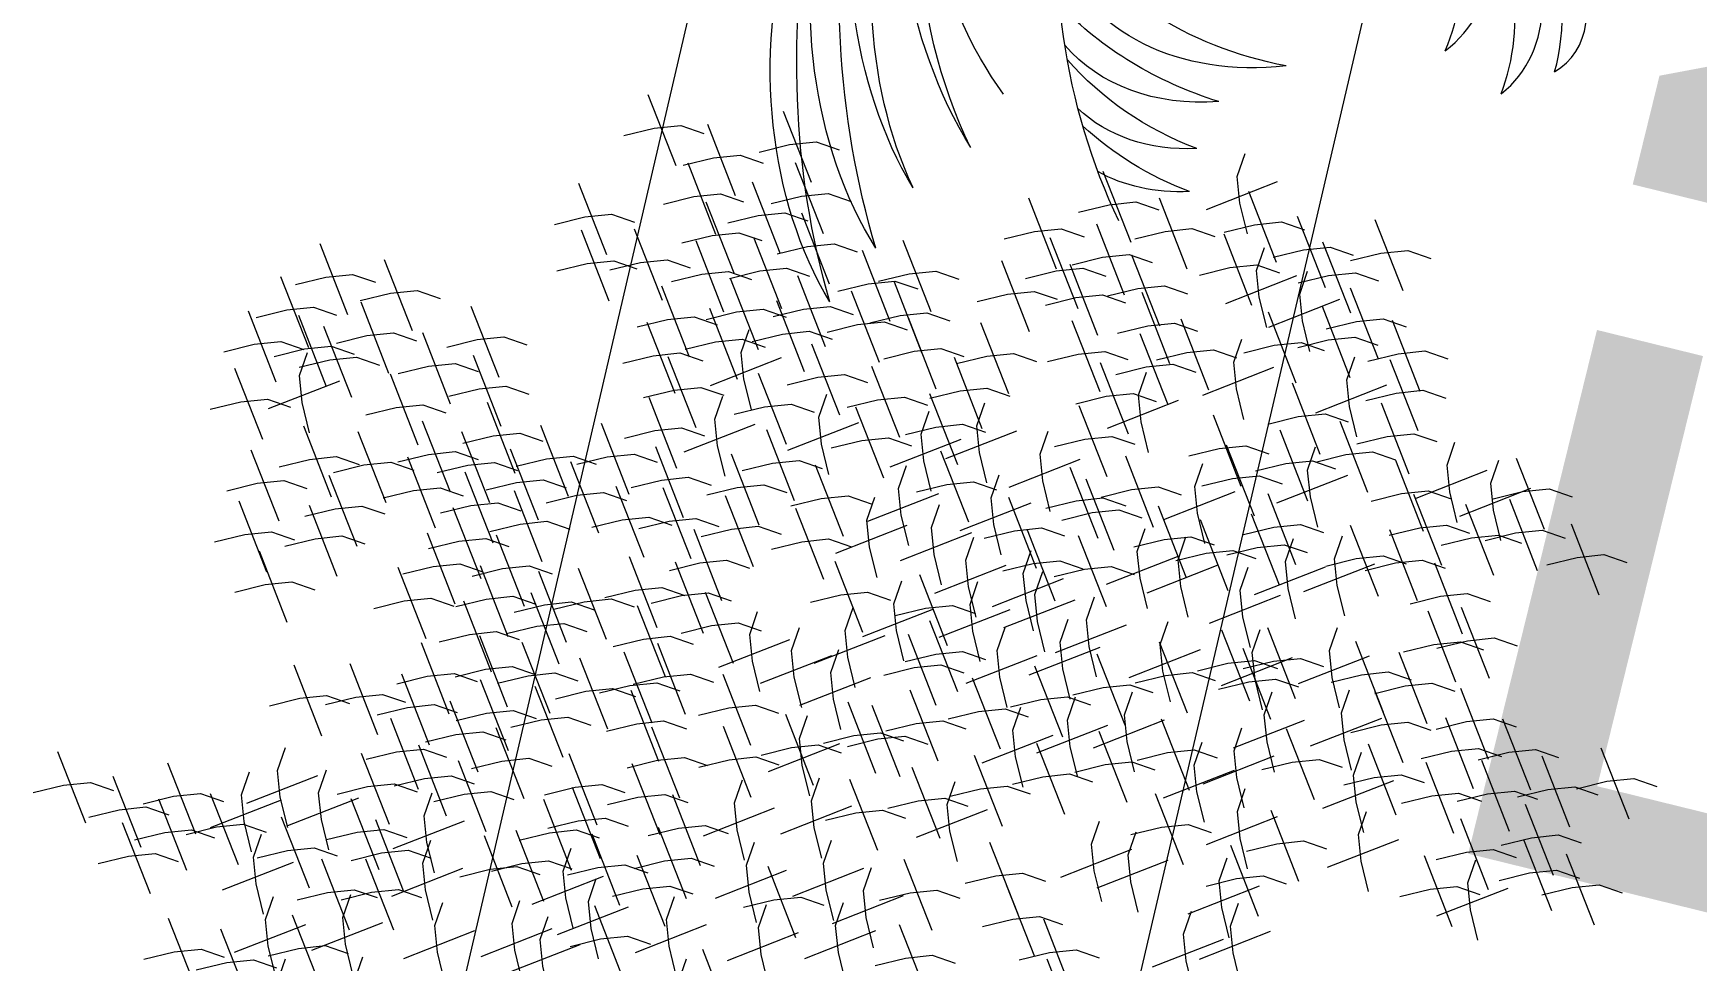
# Model space of a CAD drawing. Header units: millimetres. Extents: x 474016 to 477875, y 2288607 to 2292200.
# Drawn here: x 474322.17 to 474332.29, y 2289540.98 to 2289546.63 of the extents above; entities that cross this region are included whole.
import ezdxf
from ezdxf.enums import TextEntityAlignment as Align

# ---------------------------------------------------------------- set-up
doc = ezdxf.new("R2010")
doc.units = ezdxf.units.MM
doc.header["$LTSCALE"] = 50
for name, color, linetype, lineweight in [('EXT', 3, 'Continuous', 5), ('JARDIN-HP', 64, 'Continuous', 5), ('JARDINES', 98, 'Continuous', 13), ('vialidad', 5, 'Continuous', 13)]:
    doc.layers.add(name, color=color, linetype=linetype, lineweight=lineweight)
doc.styles.get("Standard").update_dxf_attribs({"font": 'arial.ttf'})

# ---------------------------------------------------------------- blocks, each defined once
blk = doc.blocks.new('A$C41BB26E9')
at = {"color": 56, "true_color": 0x7a7a00}
for centre, major_axis, ratio, start_param, end_param in [((4.122, -1.2835), (-1.5343, 0.3722), 0.714286, 3.888492, 4.926001), ((3.7802, -1.3807), (-1.5988, 0.3879), 0.714286, 3.86745, 4.883323), ((3.7035, -2.1029), (-2.624, 0.6366), 0.714286, 4.179349, 4.820469), ((3.47, -1.48), (-1.6557, 0.4017), 0.714286, 3.88992, 4.86288), ((3.2901, -2.2819), (-2.8137, 0.6826), 0.714286, 4.170125, 4.780311), ((2.7155, -1.6527), (-1.879, 0.4558), 0.714286, 3.806569, 4.639337), ((3.6576, -1.5691), (-1.5601, 0.3785), 0.714286, 4.003422, 4.972752), ((3.1614, -1.8237), (-1.8636, 0.4521), 0.714286, 3.982805, 4.982914), ((1.6519, -2.4921), (2.089, 1.2033), 0.72, -0.53304, 0.10808), ((2.6898, -2.0527), (1.2215, 0.7036), 0.72, -0.823897, 0.213612), ((1.5886, -2.5325), (2.3417, 1.3489), 0.72, -0.431948, -0.051792), ((3.1233, -1.9167), (0.996, 0.5738), 0.72, -0.780102, -0.006837), ((2.0885, -2.5463), (2.0718, 1.1934), 0.72, -0.382187, -0.016555), ((3.4563, -1.9337), (0.8633, 0.4973), 0.72, -0.75224, -0.078285), ((2.2624, -2.5783), (2.0718, 1.1934), 0.72, -0.382187, -0.093724), ((3.6302, -1.9657), (0.8633, 0.4973), 0.72, -0.75224, -0.267806)]:
    blk.add_ellipse(centre, major_axis=major_axis, ratio=ratio, start_param=start_param, end_param=end_param, dxfattribs=at)
at = {"color": 56}
blk.add_ellipse((3.011, -1.7099), major_axis=(-1.9092, 0.4632), ratio=0.714286, start_param=3.88127, end_param=4.762007, dxfattribs=at)
at = {"color": 0}
blk.add_ellipse((1.2418, -4.4579), major_axis=(3.8202, 2.2006), ratio=0.72, start_param=0.180287, end_param=1.122445, dxfattribs=at)
at = {"color": 56, "true_color": 0x7a7a00, "extrusion": (0, 0, -1)}
for centre, major_axis, start_param, end_param in [((3.3019, -1.4504), (-0.5912, 1.2853), 3.423371, 4.25731), ((3.2064, -2.0824), (-0.3467, 0.7538), 3.030837, 4.385053), ((3.4318, -1.7866), (-0.5634, 1.2248), 3.45362, 4.308195), ((3.3238, -2.3917), (-0.3267, 0.7103), 3.050367, 4.447179), ((3.3716, -2.1847), (-0.4655, 1.0119), 3.515228, 4.136297), ((3.2853, -2.8582), (-0.1964, 0.427), 2.946776, 4.33243)]:
    blk.add_ellipse(centre, major_axis=major_axis, ratio=0.723404, start_param=start_param, end_param=end_param, dxfattribs=at)
blk = doc.blocks.new('Plarbol-031')
for points in [[(0.1874, 2.608325), (0.40975, 2.455225)], [(0.197575, 2.439975), (0.2719, 2.521925), (0.34495, 2.5829), (0.428175, 2.60515)], [(-0.158175, 2.3142), (-0.240125, 2.388525), (-0.301075, 2.461575), (-0.3233, 2.5448)], [(-0.326475, 2.304025), (-0.173425, 2.526375)], [(-0.239475, 2.44125), (-0.01715, 2.28815)], [(-0.229325, 2.2729), (-0.155, 2.35485), (-0.08195, 2.415825), (0.001275, 2.438075)], [(-0.046375, 2.464125), (0.175975, 2.311025)], [(-0.0362, 2.295775), (0.038125, 2.377725), (0.111175, 2.4387), (0.1944, 2.46095)], [(0.07815, 2.43935), (0.300475, 2.28625)], [(0.0883, 2.271), (0.162625, 2.35295), (0.235675, 2.413925), (0.3189, 2.436175)], [(0.250925, 2.3593), (0.473275, 2.2062)], [(0.2611, 2.19095), (0.335425, 2.2729), (0.408475, 2.3339), (0.4917, 2.356125)], [(0.0845, 2.07725), (0.00255, 2.151575), (-0.058425, 2.224625), (-0.080675, 2.30785)], [(0.089575, 2.082975), (0.242675, 2.3053)], [(0.257925, 2.093125), (0.175975, 2.16745), (0.115, 2.2405), (0.09275, 2.323725)], [(0.43705, 2.347875), (0.6594, 2.194775)], [(0.447225, 2.179525), (0.52155, 2.261475), (0.5946, 2.32245), (0.677825, 2.3447)], [(-0.488475, 2.244325), (-0.266125, 2.091225)], [(-0.4783, 2.075975), (-0.403975, 2.157925), (-0.330925, 2.2189), (-0.247725, 2.24115)], [(-0.226775, 2.26655), (-0.00445, 2.11345)], [(-0.2166, 2.0982), (-0.142275, 2.18015), (-0.069225, 2.24115), (0.013975, 2.263375)], [(-0.08385, 2.067075), (0.06925, 2.289425)], [(0.20455, 2.2494), (0.4269, 2.0963)], [(0.214725, 2.08105), (0.28905, 2.163), (0.3621, 2.224), (0.445325, 2.246225)], [(-0.705725, 2.211275), (-0.4834, 2.0582)], [(-0.695575, 2.04295), (-0.62125, 2.1249), (-0.548175, 2.185875), (-0.464975, 2.2081)], [(0.50885, 2.228425), (0.731175, 2.07535)], [(0.519, 2.0601), (0.593325, 2.14205), (0.666375, 2.203025), (0.7496, 2.22525)], [(1.074225, 2.189675), (1.29655, 2.0366)], [(1.084375, 2.02135), (1.1587, 2.1033), (1.23175, 2.164275), (1.314975, 2.1865)], [(0.057175, 2.1268), (0.279525, 1.9737)], [(0.06735, 1.95845), (0.141675, 2.0404), (0.214725, 2.101375), (0.29795, 2.123625)], [(0.39705, 1.925425), (0.550125, 2.14775)], [(0.565375, 1.935575), (0.483425, 2.0099), (0.42245, 2.082975), (0.400225, 2.166175)], [(1.024025, 1.907625), (1.177125, 2.129975)], [(1.192375, 1.9178), (1.110425, 1.992125), (1.04945, 2.065175), (1.0272, 2.1484)], [(0.56855, 2.0836), (0.7909, 1.9305)], [(0.578725, 1.91525), (0.65305, 1.9972), (0.7261, 2.0582), (0.809325, 2.080425)], [(0.860125, 1.873975), (1.013225, 2.0963)], [(1.028475, 1.884125), (0.946525, 1.95845), (0.88555, 2.0315), (0.863325, 2.114725)], [(1.36515, 2.105825), (1.5875, 1.95275)], [(1.375325, 1.9375), (1.44965, 2.01945), (1.5227, 2.080425), (1.605925, 2.10265)], [(-0.6206, 2.044225), (-0.398275, 1.891125)], [(-0.61045, 1.875875), (-0.536125, 1.957825), (-0.463075, 2.0188), (-0.37985, 2.04105)], [(-0.45545, 2.022625), (-0.233125, 1.869525)], [(-0.445275, 1.854275), (-0.37095, 1.936225), (-0.2979, 1.9972), (-0.2147, 2.01945)], [(1.135825, 2.055025), (1.358175, 1.901925)], [(1.146, 1.886675), (1.220325, 1.968625), (1.293375, 2.0296), (1.3766, 2.051825)], [(-0.8709, 1.985125), (-0.64855, 1.83205)], [(-0.860725, 1.8168), (-0.7864, 1.89875), (-0.71335, 1.959725), (-0.630125, 1.98195)], [(0.031125, 1.753275), (0.184225, 1.9756)], [(0.199475, 1.763425), (0.117525, 1.83775), (0.05655, 1.9108), (0.0343, 1.994025)], [(0.268725, 1.96545), (0.49105, 1.81235)], [(0.278875, 1.7971), (0.3532, 1.87905), (0.42625, 1.940025), (0.509475, 1.962275)], [(0.483425, 1.9483), (0.705775, 1.7952)], [(0.4936, 1.77995), (0.567925, 1.8619), (0.640975, 1.922875), (0.7242, 1.945125)], [(0.7242, 1.944475), (0.946525, 1.791375)], [(1.01705, 1.954), (1.239375, 1.800925)], [(1.0272, 1.785675), (1.101525, 1.867625), (1.174575, 1.9286), (1.2578, 1.950825)], [(-0.729875, 1.912075), (-0.507525, 1.758975)], [(-0.7197, 1.74375), (-0.645375, 1.8257), (-0.572325, 1.886675), (-0.4891, 1.9089)], [(-0.3519, 1.93305), (-0.129575, 1.77995)], [(-0.341725, 1.7647), (-0.2674, 1.84665), (-0.194375, 1.907625), (-0.11115, 1.929875)], [(-0.18485, 1.9324), (0.0375, 1.779325)], [(-0.174675, 1.764075), (-0.10035, 1.846025), (-0.0273, 1.907), (0.0559, 1.929225)], [(0.73435, 1.77615), (0.808675, 1.858075), (0.881725, 1.919075), (0.96495, 1.9413)], [(-0.6187, 1.873325), (-0.39635, 1.720225)], [(-0.608525, 1.705), (-0.5342, 1.78695), (-0.46115, 1.847925), (-0.37795, 1.87015)], [(0.8449, 1.880325), (1.067225, 1.727225)], [(0.85505, 1.711975), (0.929375, 1.793925), (1.002425, 1.8549), (1.08565, 1.87715)], [(-0.275675, 1.809175), (-0.05335, 1.656075)], [(-0.2655, 1.640825), (-0.1912, 1.722775), (-0.11815, 1.78375), (-0.034925, 1.806)], [(0.32525, 1.80345), (0.5476, 1.65035)], [(0.335425, 1.635125), (0.40975, 1.71705), (0.4828, 1.77805), (0.566025, 1.800275)], [(0.4612, 1.58365), (0.6143, 1.806)], [(0.62955, 1.593825), (0.5476, 1.66815), (0.4866, 1.7412), (0.464375, 1.824425)], [(-1.761525, 1.7539), (-1.539175, 1.6008)], [(-1.75135, 1.585575), (-1.677025, 1.6675), (-1.603975, 1.7285), (-1.52075, 1.750725)], [(-0.826425, 1.7482), (-0.6041, 1.5951)], [(-0.81625, 1.57985), (-0.74195, 1.6618), (-0.668875, 1.722775), (-0.585675, 1.745)], [(-0.50055, 1.711975), (-0.2782, 1.558875)], [(-0.490375, 1.543625), (-0.41605, 1.625575), (-0.343, 1.686575), (-0.259775, 1.7088)], [(-0.0146, 1.477575), (-0.09655, 1.5519), (-0.157525, 1.62495), (-0.179775, 1.708175)], [(0.100375, 1.71515), (0.322725, 1.56205)], [(0.11055, 1.546825), (0.184875, 1.62875), (0.257925, 1.68975), (0.34115, 1.711975)], [(0.843625, 1.729125), (1.06595, 1.576025)], [(0.853775, 1.5608), (0.9281, 1.642725), (1.001175, 1.703725), (1.084375, 1.72595)], [(1.041825, 1.720875), (1.26415, 1.567775)], [(1.051975, 1.552525), (1.1263, 1.634475), (1.19935, 1.69545), (1.282575, 1.7177)], [(-0.18295, 1.4674), (-0.02985, 1.68975)], [(0.1982, 1.653525), (0.42055, 1.50045)], [(0.208375, 1.4852), (0.2827, 1.56715), (0.35575, 1.628125), (0.438975, 1.65035)], [(0.720375, 1.664325), (0.942725, 1.51125)], [(0.73055, 1.496), (0.804875, 1.57795), (0.877925, 1.638925), (0.96115, 1.66115)], [(-1.6243, 1.62685), (-1.401975, 1.47375)], [(-1.614125, 1.458525), (-1.5398, 1.54045), (-1.46675, 1.60145), (-1.38355, 1.623675)], [(-1.15485, 1.61225), (-0.932525, 1.45915)], [(-1.144675, 1.4439), (-1.07035, 1.52585), (-0.9973, 1.586825), (-0.9141, 1.609075)], [(-0.3341, 1.64465), (-0.1118, 1.49155)], [(-0.32395, 1.4763), (-0.249625, 1.55825), (-0.1766, 1.619225), (-0.093375, 1.641475)], [(0.4161, 1.593175), (0.638425, 1.4401)], [(0.42625, 1.42485), (0.500575, 1.5068), (0.57365, 1.567775), (0.65685, 1.59)], [(0.715925, 1.3772), (0.869025, 1.59955)], [(0.884275, 1.387375), (0.802325, 1.4617), (0.74135, 1.53475), (0.7191, 1.61795)], [(1.20825, 1.644), (1.4306, 1.4909)], [(1.218425, 1.475675), (1.29275, 1.557625), (1.3658, 1.6186), (1.449025, 1.640825)], [(-2.19095, 1.5341), (-1.9686, 1.381025)], [(-2.180775, 1.365775), (-2.10645, 1.447725), (-2.0334, 1.5087), (-1.950175, 1.530925)], [(-1.9578, 1.5646), (-1.735475, 1.4115)], [(-1.94765, 1.39625), (-1.873325, 1.4782), (-1.800275, 1.5392), (-1.71705, 1.561425)], [(0.163275, 1.311775), (0.316375, 1.5341)], [(0.3316, 1.321925), (0.24965, 1.39625), (0.188675, 1.469325), (0.16645, 1.552525)], [(1.117425, 1.5665), (1.33975, 1.4134)], [(1.127575, 1.398175), (1.2019, 1.4801), (1.27495, 1.5411), (1.358175, 1.563325)], [(-1.7126, 1.48455), (-1.490275, 1.331475)], [(-1.702425, 1.316225), (-1.6281, 1.398175), (-1.55505, 1.45915), (-1.47185, 1.481375)], [(-1.506775, 1.49155), (-1.28445, 1.33845)], [(-1.496625, 1.3232), (-1.4223, 1.40515), (-1.349225, 1.466125), (-1.266025, 1.488375)], [(-1.255225, 1.50235), (-1.032875, 1.34925)], [(-1.24505, 1.334), (-1.170725, 1.41595), (-1.097675, 1.476925), (-1.01445, 1.499175)], [(-1.098325, 1.4725), (-0.875975, 1.3194)], [(-0.764175, 1.525225), (-0.541825, 1.372125)], [(-0.754, 1.356875), (-0.679675, 1.438825), (-0.606625, 1.4998), (-0.5234, 1.52205)], [(-0.311875, 1.476925), (-0.08955, 1.32385)], [(-0.3017, 1.3086), (-0.2274, 1.39055), (-0.15435, 1.451525), (-0.07115, 1.47375)], [(0.40785, 1.501075), (0.630175, 1.347975)], [(0.418, 1.332725), (0.492325, 1.414675), (0.565375, 1.475675), (0.6486, 1.4979)], [(0.57745, 1.271125), (0.73055, 1.49345)], [(0.7458, 1.281275), (0.66385, 1.3556), (0.60285, 1.42865), (0.580625, 1.511875)], [(1.896225, 1.5087), (2.118575, 1.3556)], [(1.9064, 1.34035), (1.980725, 1.4223), (2.053775, 1.4833), (2.137, 1.505525)], [(-1.08815, 1.30415), (-1.013825, 1.3861), (-0.940775, 1.447075), (-0.85755, 1.469325)], [(-0.075575, 1.421025), (0.14675, 1.26795)], [(-0.065425, 1.2527), (0.0089, 1.33465), (0.08195, 1.395625), (0.165175, 1.41785)], [(-1.93875, 1.41215), (-1.7164, 1.25905)], [(-1.928575, 1.2438), (-1.85425, 1.32575), (-1.7812, 1.386725), (-1.698, 1.408975)], [(-1.205675, 1.361325), (-0.983325, 1.208225)], [(-1.1955, 1.192975), (-1.121175, 1.274925), (-1.048125, 1.3359), (-0.9649, 1.35815)], [(-0.9865, 1.395625), (-0.764175, 1.242525)], [(-0.97635, 1.227275), (-0.902025, 1.309225), (-0.828975, 1.370225), (-0.74575, 1.39245)], [(-0.773075, 1.37085), (-0.550725, 1.21775)], [(-0.7629, 1.2025), (-0.688575, 1.28445), (-0.615525, 1.34545), (-0.5323, 1.367675)], [(0.26935, 1.382925), (0.4917, 1.229825)], [(0.279525, 1.214575), (0.35385, 1.296525), (0.4269, 1.3575), (0.510125, 1.37975)], [(1.1155, 1.388), (1.33785, 1.2349)], [(1.125675, 1.21965), (1.2, 1.3016), (1.27305, 1.3626), (1.356275, 1.384825)], [(1.366425, 1.40515), (1.588775, 1.25205)], [(1.3766, 1.2368), (1.450925, 1.31875), (1.523975, 1.37975), (1.6072, 1.401975)], [(1.55065, 1.3988), (1.773, 1.2457)], [(1.560825, 1.23045), (1.63515, 1.3124), (1.7082, 1.3734), (1.791425, 1.395625)], [(1.739325, 1.367675), (1.96165, 1.214575)], [(1.749475, 1.199325), (1.8238, 1.281275), (1.896875, 1.342275), (1.980075, 1.3645)], [(-1.808525, 1.33465), (-1.586175, 1.18155)], [(-1.79835, 1.1663), (-1.724025, 1.24825), (-1.650975, 1.309225), (-1.567775, 1.331475)], [(-1.59825, 1.3251), (-1.375925, 1.172025)], [(-1.5881, 1.156775), (-1.513775, 1.238725), (-1.440725, 1.2997), (-1.3575, 1.321925)], [(-1.39435, 1.2997), (-1.172, 1.1466)], [(-1.384175, 1.13135), (-1.30985, 1.2133), (-1.2368, 1.2743), (-1.153575, 1.296525)], [(-0.428125, 1.067825), (-0.510075, 1.14215), (-0.57105, 1.215225), (-0.5933, 1.298425)], [(-0.354425, 1.0996), (-0.201375, 1.321925)], [(-0.186125, 1.10975), (-0.26805, 1.184075), (-0.329025, 1.25715), (-0.35125, 1.34035)], [(0.119425, 1.339725), (0.341775, 1.186625)], [(0.1296, 1.171375), (0.203925, 1.253325), (0.276975, 1.3143), (0.3602, 1.33655)], [(0.427525, 1.07355), (0.345575, 1.147875), (0.2846, 1.220925), (0.262375, 1.30415)], [(0.50185, 1.0977), (0.65495, 1.320025)], [(0.6702, 1.10785), (0.58825, 1.182175), (0.527275, 1.255225), (0.505025, 1.33845)], [(0.883, 1.0977), (1.0361, 1.320025)], [(1.05135, 1.10785), (0.9694, 1.182175), (0.908425, 1.255225), (0.886175, 1.33845)], [(0.9656, 1.33465), (1.187925, 1.18155)], [(0.97575, 1.1663), (1.050075, 1.24825), (1.123125, 1.309225), (1.20635, 1.331475)], [(-0.596475, 1.057675), (-0.443375, 1.28)], [(-0.215975, 1.27875), (0.00635, 1.12565)], [(-0.2058, 1.1104), (-0.1315, 1.19235), (-0.058425, 1.253325), (0.024775, 1.27555)], [(-0.145475, 1.27555), (0.076875, 1.122475)], [(-0.1353, 1.107225), (-0.060975, 1.189175), (0.012075, 1.25015), (0.0953, 1.272375)], [(0.2916, 1.01765), (0.20965, 1.091975), (0.14865, 1.165025), (0.126425, 1.24825)], [(0.2592, 1.0634), (0.412275, 1.285725)], [(1.38105, 1.2889), (1.603375, 1.1358)], [(1.3912, 1.12055), (1.465525, 1.2025), (1.538575, 1.2635), (1.6218, 1.285725)], [(-1.761525, 1.2006), (-1.539175, 1.0475)], [(-1.75135, 1.03225), (-1.677025, 1.1142), (-1.603975, 1.1752), (-1.52075, 1.197425)], [(-1.4064, 1.18535), (-1.184075, 1.03225)], [(-1.39625, 1.017025), (-1.321925, 1.09895), (-1.248875, 1.15995), (-1.16565, 1.182175)], [(-0.9973, 1.1809), (-0.774975, 1.027825)], [(-0.98715, 1.012575), (-0.912825, 1.094525), (-0.839775, 1.1555), (-0.75655, 1.177725)], [(-0.773075, 1.216475), (-0.550725, 1.0634)], [(-0.7629, 1.04815), (-0.688575, 1.1301), (-0.615525, 1.191075), (-0.5323, 1.2133)], [(0.12325, 1.007475), (0.27635, 1.229825)], [(0.829, 0.94905), (0.747075, 1.023375), (0.686075, 1.096425), (0.66385, 1.17965)], [(0.681, 1.199975), (0.903325, 1.046875)], [(0.69115, 1.031625), (0.765475, 1.113575), (0.83855, 1.17455), (0.92175, 1.1968)], [(1.21015, 0.94905), (1.128225, 1.023375), (1.067225, 1.096425), (1.045, 1.17965)], [(1.1225, 1.226), (1.344825, 1.072925)], [(1.13265, 1.057675), (1.206975, 1.139625), (1.28005, 1.2006), (1.36325, 1.222825)], [(1.570975, 1.23555), (1.793325, 1.08245)], [(1.58115, 1.0672), (1.655475, 1.14915), (1.728525, 1.210125), (1.81175, 1.232375)], [(1.786325, 1.193625), (2.008675, 1.040525)], [(1.7965, 1.025275), (1.870825, 1.107225), (1.943875, 1.1682), (2.0271, 1.19045)], [(-2.21825, 1.13645), (-1.995925, 0.98335)], [(-2.2081, 0.9681), (-2.133775, 1.05005), (-2.060725, 1.111025), (-1.9775, 1.133275)], [(-1.58555, 1.158675), (-1.363225, 1.005575)], [(-1.575375, 0.990325), (-1.50105, 1.072275), (-1.428, 1.133275), (-1.3448, 1.1555)], [(-1.21775, 1.128175), (-0.9954, 0.9751)], [(-1.207575, 0.95985), (-1.13325, 1.0418), (-1.0602, 1.102775), (-0.976975, 1.125)], [(-0.7432, 0.923), (-0.590125, 1.145325)], [(-0.574875, 0.93315), (-0.656825, 1.007475), (-0.7178, 1.08055), (-0.740025, 1.16375)], [(0.660675, 0.938875), (0.813775, 1.161225)], [(1.041825, 0.938875), (1.194925, 1.161225)], [(1.411525, 1.1193), (1.633875, 0.9662)], [(2.00485, 1.128825), (2.2272, 0.975725)], [(2.015025, 0.960475), (2.08935, 1.042425), (2.1624, 1.1034), (2.245625, 1.12565)], [(-1.9648, 1.11295), (-1.74245, 0.95985)], [(-1.954625, 0.9446), (-1.8803, 1.02655), (-1.80725, 1.087525), (-1.724025, 1.10975)], [(-0.62695, 1.06975), (-0.404625, 0.91665)], [(-0.6168, 0.9014), (-0.542475, 0.98335), (-0.469425, 1.044325), (-0.3862, 1.066575)], [(-0.4116, 0.87535), (-0.258525, 1.0977)], [(-0.2433, 0.885525), (-0.325225, 0.95985), (-0.3862, 1.0329), (-0.408425, 1.116125)], [(-0.33665, 1.0691), (-0.114325, 0.916)], [(-0.326475, 0.900775), (-0.25215, 0.9827), (-0.179125, 1.0437), (-0.095925, 1.065925)], [(-0.0559, 1.094525), (0.16645, 0.941425)], [(-0.045725, 0.926175), (0.0286, 1.008125), (0.10165, 1.0691), (0.184875, 1.09135)], [(0.550775, 1.102775), (0.7731, 0.949675)], [(0.560925, 0.934425), (0.63525, 1.016375), (0.708325, 1.077375), (0.791525, 1.0996)], [(0.649225, 1.0907), (0.871575, 0.9376)], [(0.6594, 0.922375), (0.733725, 1.0043), (0.806775, 1.0653), (0.89, 1.087525)], [(1.4217, 0.95095), (1.496025, 1.0329), (1.569075, 1.093875), (1.6523, 1.116125)], [(1.851125, 1.0869), (2.073475, 0.9338)], [(1.8613, 0.91855), (1.935625, 1.0005), (2.008675, 1.061475), (2.091875, 1.083725)], [(-2.11915, 1.00495), (-1.896825, 0.85185)], [(-2.109, 0.8366), (-2.034675, 0.91855), (-1.961625, 0.979525), (-1.8784, 1.001775)], [(-1.58745, 1.029725), (-1.365125, 0.876625)], [(-1.5773, 0.861375), (-1.502975, 0.943325), (-1.429925, 1.0043), (-1.3467, 1.02655)], [(-1.431825, 0.805475), (-1.278725, 1.027825)], [(-1.263475, 0.81565), (-1.345425, 0.889975), (-1.4064, 0.963025), (-1.42865, 1.046225)], [(-0.90775, 0.779425), (-0.989675, 0.85375), (-1.050675, 0.9268), (-1.0729, 1.010025)], [(-0.96365, 1.03035), (-0.7413, 0.87725)], [(-0.953475, 0.862025), (-0.87915, 0.94395), (-0.8061, 1.00495), (-0.722875, 1.027175)], [(-0.21725, 1.010025), (0.0051, 0.856925)], [(-0.207075, 0.841675), (-0.13275, 0.923625), (-0.0597, 0.984625), (0.023525, 1.00685)], [(0.3748, 0.780075), (0.5279, 1.0024)], [(0.54315, 0.790225), (0.4612, 0.86455), (0.400225, 0.9376), (0.377975, 1.020825)], [(0.819475, 0.780075), (0.972575, 1.0024)], [(0.987825, 0.790225), (0.905875, 0.86455), (0.8449, 0.9376), (0.82265, 1.020825)], [(1.200625, 0.780075), (1.353725, 1.0024)], [(1.368975, 0.790225), (1.287025, 0.86455), (1.22605, 0.9376), (1.2038, 1.020825)], [(1.20635, 1.05895), (1.428675, 0.90585)], [(1.216525, 0.8906), (1.290825, 0.97255), (1.3639, 1.033525), (1.4471, 1.055775)], [(1.624975, 1.022725), (1.847325, 0.869625)], [(1.63515, 0.8544), (1.709475, 0.93635), (1.782525, 0.997325), (1.86575, 1.01955)], [(-1.772325, 0.999875), (-1.549975, 0.846775)], [(-1.76215, 0.831525), (-1.687825, 0.913475), (-1.614775, 0.97445), (-1.53155, 0.996675)], [(-1.076075, 0.769275), (-0.922975, 0.9916)], [(-0.53295, 0.72925), (-0.6149, 0.803575), (-0.675875, 0.876625), (-0.6981, 0.95985)], [(0.001275, 0.7267), (-0.080675, 0.801025), (-0.14165, 0.874075), (-0.163875, 0.9573)], [(0.277625, 0.71655), (0.195675, 0.790875), (0.134675, 0.863925), (0.11245, 0.94715)], [(0.39195, 0.94395), (0.6143, 0.790875)], [(-1.315575, 0.93635), (-1.093225, 0.78325)], [(-1.3054, 0.768), (-1.231075, 0.84995), (-1.158025, 0.910925), (-1.0748, 0.93315)], [(-0.701275, 0.719075), (-0.548175, 0.941425)], [(-0.527225, 0.669525), (-0.374125, 0.891875)], [(-0.358875, 0.6797), (-0.440825, 0.754025), (-0.501825, 0.827075), (-0.52405, 0.9103)], [(-0.19375, 0.652375), (-0.275675, 0.7267), (-0.33665, 0.79975), (-0.358875, 0.882975)], [(-0.16705, 0.71655), (-0.013975, 0.938875)], [(-0.091475, 0.6778), (0.061625, 0.900125)], [(0.076875, 0.68795), (-0.005075, 0.762275), (-0.06605, 0.835325), (-0.0883, 0.91855)], [(0.109275, 0.706375), (0.262375, 0.928725)], [(0.402125, 0.775625), (0.47645, 0.857575), (0.5495, 0.91855), (0.632725, 0.940775)], [(0.935725, 0.941425), (1.158075, 0.788325)], [(0.9459, 0.773075), (1.020225, 0.855025), (1.093275, 0.916), (1.1765, 0.93825)], [(1.74885, 0.691125), (1.90195, 0.913475)], [(1.9172, 0.7013), (1.83525, 0.775625), (1.77425, 0.848675), (1.752025, 0.9319)], [(-1.7431, 0.8652), (-1.52075, 0.7121)], [(-1.732925, 0.69685), (-1.6586, 0.7788), (-1.58555, 0.839775), (-1.502325, 0.862025)], [(-0.36205, 0.642225), (-0.209, 0.86455)], [(0.244575, 0.599025), (0.162625, 0.67335), (0.10165, 0.7464), (0.079425, 0.829625)], [(0.8017, 0.6149), (0.9548, 0.83725)], [(0.970025, 0.625075), (0.8881, 0.6994), (0.8271, 0.77245), (0.804875, 0.85565)], [(1.332125, 0.6168), (1.485225, 0.83915)], [(1.500475, 0.626975), (1.418525, 0.7013), (1.35755, 0.77435), (1.3353, 0.857575)], [(1.5913, 0.842325), (1.81365, 0.689225)], [(1.601475, 0.673975), (1.6758, 0.755925), (1.74885, 0.8169), (1.832075, 0.83915)], [(-1.6135, 0.8061), (-1.391175, 0.653025)], [(-1.603325, 0.637775), (-1.529025, 0.719725), (-1.45595, 0.7807), (-1.37275, 0.802925)], [(-1.3772, 0.558375), (-1.2241, 0.7807)], [(-1.20885, 0.568525), (-1.2908, 0.64285), (-1.351775, 0.7159), (-1.374, 0.799125)], [(-1.18025, 0.78705), (-0.957925, 0.63395)], [(-1.1701, 0.618725), (-1.095775, 0.70065), (-1.022725, 0.76165), (-0.9395, 0.783875)], [(-0.966825, 0.780075), (-0.744475, 0.626975)], [(-0.95665, 0.611725), (-0.882325, 0.693675), (-0.809275, 0.75465), (-0.72605, 0.7769)], [(-0.73115, 0.5628), (-0.57805, 0.78515)], [(-0.5628, 0.572975), (-0.64475, 0.6473), (-0.705725, 0.72035), (-0.727975, 0.803575)], [(0.07625, 0.58885), (0.229325, 0.8112)], [(0.23315, 0.78515), (0.455475, 0.63205)], [(0.2433, 0.6168), (0.317625, 0.69875), (0.3907, 0.75975), (0.4739, 0.781975)], [(-0.262325, 0.520875), (-0.10925, 0.743225)], [(-0.094, 0.53105), (-0.17595, 0.605375), (-0.23695, 0.678425), (-0.25915, 0.76165)], [(0.4091, 0.5031), (0.5622, 0.725425)], [(0.57745, 0.51325), (0.4955, 0.587575), (0.434525, 0.66065), (0.412275, 0.74385)], [(0.550775, 0.721625), (0.7731, 0.568525)], [(0.560925, 0.553275), (0.63525, 0.635225), (0.708325, 0.696225), (0.791525, 0.71845)], [(0.7134, 0.4942), (0.8665, 0.71655)], [(0.881725, 0.504375), (0.7998, 0.5787), (0.7388, 0.65175), (0.716575, 0.734975)], [(-1.58935, 0.6492), (-1.367025, 0.4961)], [(-0.444, 0.665725), (-0.2217, 0.512625)], [(-0.43385, 0.497375), (-0.359525, 0.579325), (-0.286475, 0.6403), (-0.203275, 0.66255)], [(-0.091475, 0.439575), (0.061625, 0.6619)], [(0.076875, 0.449725), (-0.005075, 0.52405), (-0.06605, 0.597125), (-0.0883, 0.680325)], [(0.931925, 0.443375), (1.085025, 0.665725)], [(1.10025, 0.45355), (1.018325, 0.527875), (0.957325, 0.600925), (0.9351, 0.68415)], [(1.051975, 0.67145), (1.274325, 0.51835)], [(1.06215, 0.5031), (1.136475, 0.58505), (1.209525, 0.646025), (1.29275, 0.668275)], [(-1.5792, 0.480875), (-1.504875, 0.5628), (-1.431825, 0.6238), (-1.3486, 0.646025)], [(-1.235525, 0.646025), (-1.0132, 0.492925)], [(-1.225375, 0.4777), (-1.15105, 0.559625), (-1.077975, 0.620625), (-0.994775, 0.64285)], [(-0.938875, 0.6149), (-0.716525, 0.4618)], [(-0.9287, 0.44655), (-0.854375, 0.5285), (-0.781325, 0.5895), (-0.6981, 0.611725)], [(-0.4872, 0.3716), (-0.3341, 0.59395)], [(-0.31885, 0.381775), (-0.4008, 0.4561), (-0.4618, 0.52915), (-0.484025, 0.61235)], [(0.074325, 0.626325), (0.296675, 0.47325)], [(0.0845, 0.458), (0.158825, 0.53995), (0.231875, 0.600925), (0.3151, 0.62315)], [(0.25285, 0.375425), (0.405925, 0.59775)], [(0.421175, 0.385575), (0.339225, 0.4599), (0.27825, 0.53295), (0.256025, 0.616175)], [(-2.290675, 0.56345), (-2.06835, 0.41035)], [(-2.280525, 0.3951), (-2.2062, 0.47705), (-2.133125, 0.538025), (-2.049925, 0.560275)], [(-0.719075, 0.536775), (-0.496725, 0.383675)], [(-0.7089, 0.368425), (-0.634575, 0.450375), (-0.561525, 0.51135), (-0.4783, 0.5336)], [(-0.3233, 0.55075), (-0.101, 0.39765)], [(-0.31315, 0.3824), (-0.23885, 0.46435), (-0.1658, 0.525325), (-0.082575, 0.547575)], [(0.39195, 0.5628), (0.6143, 0.409725)], [(0.402125, 0.394475), (0.47645, 0.476425), (0.5495, 0.5374), (0.632725, 0.559625)], [(-2.6369, 0.527875), (-2.41455, 0.374775)], [(-2.626725, 0.359525), (-2.5524, 0.441475), (-2.47935, 0.502475), (-2.396125, 0.5247)], [(-1.677025, 0.478325), (-1.4547, 0.325225)], [(-1.66685, 0.309975), (-1.59255, 0.391925), (-1.519475, 0.452925), (-1.436275, 0.47515)], [(-1.47185, 0.5177), (-1.2495, 0.364625)], [(-1.461675, 0.349375), (-1.38735, 0.431325), (-1.3143, 0.4923), (-1.231075, 0.514525)], [(-1.1701, 0.512625), (-0.94775, 0.359525)], [(-1.159925, 0.344275), (-1.0856, 0.426225), (-1.01255, 0.487225), (-0.929325, 0.50945)], [(0.2808, 0.247725), (0.19885, 0.32205), (0.13785, 0.3951), (0.115625, 0.478325)], [(0.681, 0.491025), (0.903325, 0.337925)], [(0.69115, 0.322675), (0.765475, 0.404625), (0.83855, 0.465625), (0.92175, 0.48785)], [(1.003075, 0.489125), (1.2254, 0.336025)], [(1.013225, 0.320775), (1.08755, 0.402725), (1.1606, 0.4637), (1.243825, 0.48595)], [(-2.85795, 0.4472), (-2.635625, 0.2941)], [(-2.8478, 0.27885), (-2.773475, 0.3608), (-2.700425, 0.421775), (-2.6172, 0.444025)], [(-2.187125, 0.4237), (-1.9648, 0.2706)], [(-2.176975, 0.25535), (-2.10265, 0.3373), (-2.0296, 0.398275), (-1.946375, 0.420525)], [(-1.3683, 0.41225), (-1.14595, 0.25915)], [(-0.576775, 0.1969), (-0.423675, 0.41925)], [(-0.408425, 0.207075), (-0.490375, 0.2814), (-0.551375, 0.35445), (-0.5736, 0.437675)], [(-0.359525, 0.4688), (-0.1372, 0.3157)], [(-0.34935, 0.30045), (-0.275025, 0.3824), (-0.202, 0.443375), (-0.118775, 0.465625)], [(-0.084475, 0.467525), (0.13785, 0.314425)], [(-0.074325, 0.299175), (0, 0.381125), (0.073075, 0.442125), (0.156275, 0.46435)], [(0.11245, 0.237575), (0.26555, 0.4599)], [(1.015775, 0.204525), (1.168875, 0.426875)], [(1.184125, 0.2147), (1.102175, 0.289025), (1.041175, 0.362075), (1.01895, 0.4453)], [(-2.62165, 0.357), (-2.3993, 0.2039)], [(-2.611475, 0.18865), (-2.53715, 0.2706), (-2.4641, 0.331575), (-2.380875, 0.353825)], [(-2.38025, 0.3894), (-2.1579, 0.2363)], [(-2.370075, 0.22105), (-2.29575, 0.303), (-2.2227, 0.363975), (-2.1395, 0.3862)], [(-1.358125, 0.243925), (-1.2838, 0.325875), (-1.21075, 0.38685), (-1.127525, 0.409075)], [(0.23315, 0.404), (0.455475, 0.2509)], [(0.2433, 0.23565), (0.317625, 0.3176), (0.3907, 0.3786), (0.4739, 0.400825)], [(-2.0531, 0.3138), (-1.83075, 0.1607)], [(-2.042925, 0.14545), (-1.9686, 0.2274), (-1.89555, 0.288375), (-1.812325, 0.310625)], [(-1.851075, 0.3519), (-1.62875, 0.198825)], [(-1.840925, 0.183575), (-1.7666, 0.265525), (-1.69355, 0.3265), (-1.610325, 0.348725)], [(-1.690375, 0.3049), (-1.468025, 0.1518)], [(-1.6802, 0.13655), (-1.605875, 0.2185), (-1.532825, 0.2795), (-1.4496, 0.301725)], [(-1.508675, 0.322675), (-1.28635, 0.1696)], [(-1.498525, 0.15435), (-1.4242, 0.2363), (-1.35115, 0.297275), (-1.267925, 0.3195)], [(-1.1955, 0.35065), (-0.973175, 0.19755)], [(-1.18535, 0.1823), (-1.111025, 0.26425), (-1.037975, 0.325225), (-0.95475, 0.34745)], [(-0.2433, 0.3087), (-0.02095, 0.155625)], [(-0.233125, 0.140375), (-0.1588, 0.222325), (-0.08575, 0.2833), (-0.002525, 0.305525)], [(0.737525, 0.069225), (0.655575, 0.14355), (0.5946, 0.2166), (0.572375, 0.299825)], [(0.697525, 0.099725), (0.8506, 0.32205)], [(0.86585, 0.109875), (0.7839, 0.1842), (0.722925, 0.25725), (0.7007, 0.340475)], [(1.138375, 0.094), (1.291475, 0.316325)], [(1.306725, 0.10415), (1.224775, 0.178475), (1.163775, 0.25155), (1.14155, 0.33475)], [(-2.9075, 0.273125), (-2.685175, 0.12005)], [(-2.89735, 0.1048), (-2.823025, 0.18675), (-2.749975, 0.247725), (-2.66675, 0.26995)], [(-0.680325, 0.00635), (-0.762275, 0.08065), (-0.82325, 0.1537), (-0.845475, 0.236925)], [(-0.6943, 0.0324), (-0.5412, 0.254725)], [(-0.52595, 0.042575), (-0.6079, 0.116875), (-0.668875, 0.189925), (-0.691125, 0.273125)], [(-0.535475, 0.04575), (-0.382375, 0.26805)], [(-0.36715, 0.0559), (-0.4491, 0.1302), (-0.510075, 0.20325), (-0.5323, 0.286475)], [(0.074325, 0.245175), (0.296675, 0.0921)], [(0.0845, 0.07685), (0.158825, 0.1588), (0.231875, 0.219775), (0.3151, 0.242)], [(0.5692, 0.05905), (0.7223, 0.2814)], [(-2.777925, 0.194375), (-2.555575, 0.0413)], [(-2.76775, 0.02605), (-2.693425, 0.107975), (-2.620375, 0.16895), (-2.53715, 0.1912)], [(-2.682625, 0.21215), (-2.4603, 0.05905)], [(-2.672475, 0.043825), (-2.59815, 0.12575), (-2.525075, 0.18675), (-2.441875, 0.208975)], [(-2.3936, 0.204525), (-2.17125, 0.05145)], [(-2.383425, 0.036225), (-2.3091, 0.118125), (-2.23605, 0.179125), (-2.152825, 0.20135)], [(-2.0696, 0.177225), (-1.847275, 0.02415)], [(-1.892375, 0.22295), (-1.67005, 0.06985)], [(-1.8822, 0.054625), (-1.8079, 0.13655), (-1.734825, 0.19755), (-1.651625, 0.219775)], [(-1.1847, 0.2185), (-0.962375, 0.0654)], [(-1.17455, 0.0502), (-1.100225, 0.1321), (-1.027175, 0.1931), (-0.94395, 0.215325)], [(-1.037325, 0.189925), (-0.815, 0.03685)], [(-1.027175, 0.0216), (-0.95285, 0.103525), (-0.879775, 0.1645), (-0.796575, 0.18675)], [(-0.84865, -0.0038), (-0.695575, 0.2185)], [(-0.324575, 0.188025), (-0.102275, 0.03495)], [(-0.314425, 0.0197), (-0.240125, 0.101625), (-0.16705, 0.1626), (-0.08385, 0.18485)], [(1.0164, -0.022225), (1.1695, 0.200075)], [(1.18475, -0.012075), (1.1028, 0.062225), (1.041825, 0.1353), (1.019575, 0.2185)], [(-2.2062, 0.13085), (-1.98385, -0.022225)], [(-2.196025, -0.037475), (-2.1217, 0.044475), (-2.04865, 0.105425), (-1.965425, 0.127675)], [(-2.05945, 0.0089), (-1.985125, 0.090825), (-1.912075, 0.1518), (-1.82885, 0.17405)], [(-1.330825, 0.1429), (-1.108475, -0.01015)], [(-1.32065, -0.0254), (-1.246325, 0.05655), (-1.173275, 0.1175), (-1.09005, 0.139725)], [(-0.402075, 0.1499), (-0.179775, -0.003175)], [(-0.391925, -0.018425), (-0.3176, 0.0635), (-0.24455, 0.1245), (-0.16135, 0.146725)], [(0.235675, -0.100375), (0.15375, -0.02605), (0.09275, 0.047025), (0.070525, 0.1302)], [(-2.934825, 0.107975), (-2.712475, -0.0451)], [(-2.92465, -0.06035), (-2.850325, 0.0216), (-2.777275, 0.08255), (-2.69405, 0.1048)], [(-2.680725, -0.13785), (-2.527625, 0.084475)], [(-2.512375, -0.127675), (-2.594325, -0.05335), (-2.6553, 0.0197), (-2.67755, 0.1029)], [(-1.98005, 0.0654), (-1.7577, -0.08765)], [(-1.969875, -0.1029), (-1.89555, -0.02095), (-1.8225, 0.040025), (-1.739275, 0.062225)], [(-1.799, 0.1086), (-1.57665, -0.044475)], [(-1.788825, -0.0597), (-1.7145, 0.02225), (-1.64145, 0.0832), (-1.558225, 0.105425)], [(-0.084475, 0.086375), (0.13785, -0.0667)], [(-0.074325, -0.08195), (0, 0), (0.073075, 0.060975), (0.156275, 0.0832)], [(0.06735, -0.110525), (0.22045, 0.111775)], [(-1.457225, 0.008275), (-1.2349, -0.144825)], [(-1.447075, -0.160075), (-1.37275, -0.078125), (-1.2997, -0.01715), (-1.216475, 0.005075)], [(-1.210125, 0.015875), (-0.987775, -0.1372)], [(-1.19995, -0.15245), (-1.125625, -0.0705), (-1.052575, -0.009525), (-0.96935, 0.0127)], [(-0.4961, -0.210275), (-0.343, 0.012075)], [(-0.32775, -0.2001), (-0.4097, -0.125775), (-0.470675, -0.052725), (-0.492925, 0.0305)], [(0.2916, 0.020325), (0.513925, -0.13275)], [(0.30175, -0.148), (0.376075, -0.06605), (0.449125, -0.005075), (0.53235, 0.01715)], [(-2.3739, -0.02795), (-2.15155, -0.18105)], [(-2.363725, -0.196275), (-2.2894, -0.11435), (-2.21635, -0.05335), (-2.133125, -0.031125)], [(-2.17825, -0.00445), (-1.9559, -0.157525)], [(-2.168075, -0.172775), (-2.09375, -0.090825), (-2.0207, -0.02985), (-1.937475, -0.007625)], [(-1.762775, -0.057175), (-1.54045, -0.210275)], [(-1.076075, -0.054625), (-0.85375, -0.207725)], [(-1.065925, -0.222975), (-0.9916, -0.141025), (-0.91855, -0.080025), (-0.835325, -0.0578)], [(-0.82325, -0.0165), (-0.600925, -0.1696)], [(-0.813075, -0.18485), (-0.73875, -0.1029), (-0.6657, -0.041925), (-0.5825, -0.0197)], [(-0.5609, -0.0089), (-0.33855, -0.161975)], [(-0.550725, -0.177225), (-0.4764, -0.095275), (-0.40335, -0.0343), (-0.320125, -0.012075)], [(-2.8605, -0.087025), (-2.63815, -0.240125)], [(-2.850325, -0.255375), (-2.776, -0.173425), (-2.70295, -0.112425), (-2.619725, -0.0902)], [(-1.944475, -0.062875), (-1.722125, -0.215975)], [(-1.9343, -0.231225), (-1.859975, -0.149275), (-1.786925, -0.0883), (-1.7037, -0.06605)], [(-1.752625, -0.2255), (-1.6783, -0.14355), (-1.60525, -0.082575), (-1.522025, -0.06035)], [(-1.567775, -0.0794), (-1.345425, -0.2325)], [(-1.5576, -0.24775), (-1.483275, -0.1658), (-1.410225, -0.1048), (-1.327, -0.082575)], [(-0.2433, -0.072425), (-0.02095, -0.2255)], [(-0.233125, -0.24075), (-0.1588, -0.1588), (-0.08575, -0.097825), (-0.002525, -0.0756)], [(0.427525, -0.07305), (0.649875, -0.22615)], [(0.4377, -0.2414), (0.512025, -0.15945), (0.585075, -0.09845), (0.6683, -0.076225)], [(0.6016, -0.097825), (0.823925, -0.250925)], [(0.61175, -0.266175), (0.686075, -0.184225), (0.759125, -0.123225), (0.84235, -0.101)], [(-2.544775, -0.119425), (-2.32245, -0.272525)], [(-2.534625, -0.287775), (-2.4603, -0.205825), (-2.387225, -0.144825), (-2.304025, -0.1226)], [(-1.547425, -0.157525), (-1.3251, -0.310625)], [(-1.537275, -0.325875), (-1.46295, -0.243925), (-1.3899, -0.18295), (-1.306675, -0.160725)], [(-1.1574, -0.14675), (-0.93505, -0.299825)], [(-1.147225, -0.315075), (-1.0729, -0.233125), (-0.99985, -0.17215), (-0.916625, -0.149925)], [(-0.7197, -0.1677), (-0.497375, -0.3208)], [(-0.70955, -0.33605), (-0.635225, -0.2541), (-0.56215, -0.1931), (-0.47895, -0.170875)], [(-0.337275, -0.369075), (-0.184225, -0.14675)], [(-0.168975, -0.3589), (-0.2509, -0.284575), (-0.311875, -0.211525), (-0.3341, -0.128325)], [(-2.372, -0.21345), (-2.14965, -0.366525)], [(-2.361825, -0.381775), (-2.2875, -0.299825), (-2.21445, -0.23885), (-2.131225, -0.216625)], [(-1.969875, -0.188025), (-1.74755, -0.341125)], [(-1.9597, -0.356375), (-1.8854, -0.274425), (-1.812325, -0.21345), (-1.729125, -0.1912)], [(-1.750075, -0.1785), (-1.52775, -0.3316)], [(-1.739925, -0.34685), (-1.6656, -0.2649), (-1.59255, -0.2039), (-1.509325, -0.181675)], [(0.074325, -0.199475), (0.296675, -0.35255)], [(0.0845, -0.3678), (0.158825, -0.28585), (0.231875, -0.224875), (0.3151, -0.20265)], [(0.690525, -0.20835), (0.912875, -0.36145)], [(-2.650875, -0.293475), (-2.428525, -0.446575)], [(-1.27555, -0.25155), (-1.0532, -0.40465)], [(-1.265375, -0.4199), (-1.19105, -0.33795), (-1.118, -0.276975), (-1.0348, -0.254725)], [(-1.061475, -0.2452), (-0.839125, -0.3983)], [(-1.0513, -0.41355), (-0.976975, -0.3316), (-0.903925, -0.2706), (-0.8207, -0.248375)], [(-0.391275, -0.517725), (-0.473225, -0.4434), (-0.5342, -0.37035), (-0.55645, -0.287125)], [(-0.01015, -0.517725), (-0.0921, -0.4434), (-0.153075, -0.37035), (-0.175325, -0.287125)], [(0.160725, -0.519), (0.078775, -0.444675), (0.0178, -0.371625), (-0.00445, -0.2884)], [(-2.6407, -0.461825), (-2.566375, -0.379875), (-2.493325, -0.3189), (-2.4101, -0.29665)], [(-2.370725, -0.3405), (-2.148375, -0.493575)], [(-2.36055, -0.508825), (-2.286225, -0.426875), (-2.213175, -0.3659), (-2.12995, -0.343675)], [(-1.987025, -0.34685), (-1.7647, -0.499925)], [(-1.976875, -0.515175), (-1.90255, -0.433225), (-1.829475, -0.37225), (-1.746275, -0.350025)], [(-1.729125, -0.315075), (-1.506775, -0.468175)], [(-1.71895, -0.483425), (-1.644625, -0.401475), (-1.571575, -0.3405), (-1.48835, -0.31825)], [(-1.47565, -0.32015), (-1.253325, -0.47325)], [(-1.4655, -0.4885), (-1.391175, -0.40655), (-1.3181, -0.345575), (-1.2349, -0.323325)], [(-0.928075, -0.311275), (-0.705725, -0.464375)], [(-0.9179, -0.4796), (-0.843575, -0.39765), (-0.770525, -0.336675), (-0.6873, -0.31445)], [(-0.559625, -0.5279), (-0.406525, -0.30555)], [(-0.1785, -0.5279), (-0.0254, -0.30555)], [(-0.007625, -0.52915), (0.145475, -0.306825)], [(-1.612875, -0.3856), (-1.390525, -0.538675)], [(-1.6027, -0.553925), (-1.528375, -0.471975), (-1.455325, -0.411), (-1.3721, -0.388775)], [(0.18995, -0.399575), (0.412275, -0.552675)], [(0.200125, -0.5679), (0.274425, -0.48595), (0.3475, -0.424975), (0.4307, -0.40275)], [(-2.585425, -0.46755), (-2.3631, -0.620625)], [(-2.575275, -0.635875), (-2.50095, -0.553925), (-2.4279, -0.49295), (-2.344675, -0.470725)], [(-1.349875, -0.4237), (-1.127525, -0.5768)], [(-1.3397, -0.59205), (-1.265375, -0.5101), (-1.192325, -0.449125), (-1.109125, -0.426875)], [(-0.912825, -0.458), (-0.690475, -0.6111)], [(-0.90265, -0.62635), (-0.828325, -0.5444), (-0.755275, -0.483425), (-0.67205, -0.461175)], [(-0.7324, -0.4688), (-0.510075, -0.6219)], [(-0.4008, -0.6867), (-0.247725, -0.464375)], [(-0.2325, -0.676525), (-0.314425, -0.6022), (-0.3754, -0.52915), (-0.397625, -0.44595)], [(-0.019675, -0.6867), (0.1334, -0.464375)], [(0.14865, -0.676525), (0.0667, -0.6022), (0.005725, -0.52915), (-0.0165, -0.44595)], [(-1.769775, -0.521525), (-1.547425, -0.674625)], [(-1.7596, -0.689875), (-1.685275, -0.607925), (-1.612225, -0.54695), (-1.529025, -0.5247)], [(-1.5233, -0.51265), (-1.30095, -0.665725)], [(-1.513125, -0.680975), (-1.4388, -0.599025), (-1.36575, -0.53805), (-1.282525, -0.515825)], [(-0.72225, -0.63715), (-0.647925, -0.5552), (-0.574875, -0.494225), (-0.49165, -0.471975)], [(-0.3106, -0.489775), (-0.0883, -0.642875)], [(-0.30045, -0.658125), (-0.22615, -0.576175), (-0.153075, -0.515175), (-0.069875, -0.49295)], [(-2.426625, -0.57425), (-2.204275, -0.72735)], [(-2.41645, -0.7426), (-2.342125, -0.66065), (-2.269075, -0.599675), (-2.18585, -0.577425)], [(-1.116725, -0.553925), (-0.8944, -0.707025)], [(-1.106575, -0.722275), (-1.03225, -0.640325), (-0.9592, -0.57935), (-0.875975, -0.5571)], [(-1.5703, -0.63525), (-1.347975, -0.78835)], [(-1.56015, -0.803575), (-1.485825, -0.72165), (-1.41275, -0.66065), (-1.32955, -0.638425)], [(-1.3829, -0.6219), (-1.160575, -0.775)], [(-1.37275, -0.79025), (-1.298425, -0.7083), (-1.225375, -0.647325), (-1.14215, -0.625075)], [(-1.0405, -0.64605), (-0.818175, -0.79915)], [(-0.7089, -0.592675), (-0.486575, -0.745775)], [(-0.69875, -0.761025), (-0.624425, -0.679075), (-0.551375, -0.6181), (-0.46815, -0.59585)], [(-0.242025, -0.845525), (-0.088925, -0.623175)], [(-0.073675, -0.83535), (-0.155625, -0.761025), (-0.2166, -0.687975), (-0.23885, -0.60475)], [(-1.76595, -0.65175), (-1.543625, -0.80485)], [(-1.7558, -0.8201), (-1.681475, -0.73815), (-1.608425, -0.677175), (-1.5252, -0.65495)], [(-1.03035, -0.814375), (-0.956025, -0.73245), (-0.882975, -0.67145), (-0.79975, -0.649225)], [(-1.938125, -0.724175), (-1.715775, -0.877275)], [(-1.92795, -0.892525), (-1.853625, -0.810575), (-1.780575, -0.7496), (-1.69735, -0.72735)], [(-1.1015, -0.737525), (-0.87915, -0.890625)], [(-1.091325, -0.90585), (-1.017, -0.823925), (-0.94395, -0.762925), (-0.860725, -0.7407)], [(-0.890575, -0.743875), (-0.66825, -0.896975)], [(-0.880425, -0.912225), (-0.8061, -0.830275), (-0.73305, -0.769275), (-0.649825, -0.74705)], [(-0.716525, -0.71655), (-0.4942, -0.86965)], [(-0.706375, -0.8849), (-0.63205, -0.80295), (-0.558975, -0.741975), (-0.475775, -0.719725)], [(-0.359525, -0.99415), (-0.441475, -0.919825), (-0.50245, -0.846775), (-0.524675, -0.763575)], [(-1.71005, -0.803575), (-1.487725, -0.956675)], [(-1.6999, -0.971925), (-1.625575, -0.889975), (-1.552525, -0.829), (-1.4693, -0.806775)], [(-1.428, -0.79405), (-1.205675, -0.94715)], [(-1.41785, -0.9624), (-1.343525, -0.88045), (-1.270475, -0.819475), (-1.18725, -0.797225)], [(-0.52785, -1.004325), (-0.374775, -0.782)], [(-2.099475, -0.838525), (-1.877125, -0.991625)], [(-2.0893, -1.006875), (-2.014975, -0.924925), (-1.941925, -0.863925), (-1.8587, -0.8417)], [(-1.575375, -0.82645), (-1.35305, -0.97955)], [(-1.565225, -0.9948), (-1.4909, -0.91285), (-1.41785, -0.851875), (-1.334625, -0.829625)], [(-0.92615, -1.067225), (-0.773075, -0.844875)], [(-0.757825, -1.05705), (-0.839775, -0.982725), (-0.90075, -0.909675), (-0.922975, -0.82645)], [(-0.623775, -1.096425), (-0.705725, -1.0221), (-0.766725, -0.94905), (-0.78895, -0.86585)], [(-0.337925, -0.862675), (-0.1156, -1.01575)], [(-1.274925, -1.170125), (-1.35685, -1.0958), (-1.41785, -1.02275), (-1.440075, -0.939525)], [(-1.121175, -0.883), (-0.89885, -1.0361)], [(-1.111025, -1.051325), (-1.0367, -0.969375), (-0.96365, -0.9084), (-0.880425, -0.886175)], [(-0.792125, -1.1066), (-0.639025, -0.884275)], [(-0.200725, -1.152975), (-0.28265, -1.07865), (-0.343625, -1.0056), (-0.365875, -0.922375)], [(-1.726575, -0.963675), (-1.50425, -1.116775)], [(-1.7164, -1.132), (-1.642075, -1.050075), (-1.569025, -0.989075), (-1.485825, -0.96685)], [(-1.44325, -1.1803), (-1.29015, -0.95795)], [(-1.203125, -0.9624), (-0.9808, -1.1155)], [(-1.192975, -1.13075), (-1.11865, -1.0488), (-1.0456, -0.9878), (-0.962375, -0.965575)], [(-0.7413, -0.9478), (-0.518975, -1.100875)], [(-0.73115, -1.116125), (-0.656825, -1.034175), (-0.58375, -0.9732), (-0.50055, -0.950975)], [(-1.9629, -1.337825), (-1.8098, -1.1155)], [(-1.79455, -1.327675), (-1.8765, -1.25335), (-1.937475, -1.1803), (-1.9597, -1.097075)], [(-1.79835, -1.32195), (-1.645275, -1.099625)], [(-1.630025, -1.311775), (-1.711975, -1.23745), (-1.77295, -1.1644), (-1.795175, -1.0812)], [(-1.66685, -1.1174), (-1.444525, -1.2705)], [(-1.353675, -1.32195), (-1.2006, -1.099625)], [(-1.18535, -1.311775), (-1.2673, -1.23745), (-1.328275, -1.1644), (-1.3505, -1.0812)], [(-0.972525, -1.32195), (-0.81945, -1.099625)], [(-0.8042, -1.311775), (-0.88615, -1.23745), (-0.947125, -1.1644), (-0.96935, -1.0812)], [(-0.858825, -1.31305), (-0.705725, -1.090725)], [(-0.690475, -1.3029), (-0.772425, -1.228575), (-0.833425, -1.155525), (-0.85565, -1.0723)], [(-1.6567, -1.28575), (-1.582375, -1.2038), (-1.509325, -1.1428), (-1.4261, -1.120575)], [(-1.5538, -1.1301), (-1.33145, -1.2832)], [(-1.543625, -1.29845), (-1.4693, -1.2165), (-1.39625, -1.155525), (-1.313025, -1.133275)], [(-2.0207, -1.480775), (-1.8676, -1.258425)], [(-1.85235, -1.4706), (-1.9343, -1.396275), (-1.995275, -1.323225), (-2.017525, -1.24)], [(-1.504875, -1.264775), (-1.282525, -1.417875)], [(-1.4947, -1.433125), (-1.420375, -1.351175), (-1.347325, -1.2902), (-1.264125, -1.26795)], [(-1.194875, -1.480775), (-1.041775, -1.258425)], [(-1.026525, -1.4706), (-1.108475, -1.396275), (-1.16945, -1.323225), (-1.1917, -1.24)], [(-1.834575, -1.30925), (-1.612225, -1.46235)], [(-1.8244, -1.477575), (-1.750075, -1.39565), (-1.677025, -1.33465), (-1.5938, -1.312425)], [(-1.633825, -1.35245), (-1.4115, -1.50555)], [(-2.275425, -1.37595), (-2.0531, -1.52905)], [(-2.265275, -1.5443), (-2.19095, -1.46235), (-2.1179, -1.40135), (-2.034675, -1.379125)], [(-2.0893, -1.381025), (-1.866975, -1.534125)], [(-2.07915, -1.549375), (-2.004825, -1.467425), (-1.93175, -1.40645), (-1.84855, -1.3842)], [(-1.69355, -1.6294), (-1.7755, -1.555075), (-1.836475, -1.482025), (-1.8587, -1.398825)], [(-1.623675, -1.520775), (-1.54935, -1.438825), (-1.476275, -1.37785), (-1.393075, -1.355625)], [(-1.3124, -1.6294), (-1.39435, -1.555075), (-1.455325, -1.482025), (-1.47755, -1.398825)], [(-1.861875, -1.639575), (-1.7088, -1.41725)], [(-1.480725, -1.639575), (-1.32765, -1.41725)], [(-2.408825, -1.523325), (-2.1865, -1.676425)], [(-2.398675, -1.691675), (-2.32435, -1.609725), (-2.2513, -1.548725), (-2.168075, -1.5265)], [(-2.2297, -1.499825), (-2.00735, -1.652925)], [(-2.219525, -1.66815), (-2.1452, -1.586225), (-2.07215, -1.525225), (-1.988925, -1.503)], [(-2.619725, -1.56145), (-2.3974, -1.714525)], [(-2.609575, -1.729775), (-2.53525, -1.647825), (-2.4622, -1.58685), (-2.378975, -1.564625)], [(-1.703075, -1.7984), (-1.549975, -1.57605)], [(-1.534725, -1.788225), (-1.616675, -1.7139), (-1.67765, -1.64085), (-1.6999, -1.557625)], [(-1.608425, -1.57415), (-1.386075, -1.72725)], [(-1.59825, -1.742475), (-1.523925, -1.66055), (-1.450875, -1.59955), (-1.36765, -1.577325)], [(-1.153575, -1.788225), (-1.235525, -1.7139), (-1.2965, -1.64085), (-1.31875, -1.557625)], [(-2.2894, -1.64085), (-2.067075, -1.79395)], [(-2.27925, -1.809175), (-2.204925, -1.72725), (-2.131875, -1.66625), (-2.04865, -1.644025)], [(-1.790725, -1.757725), (-1.5684, -1.910825)], [(-1.780575, -1.926075), (-1.70625, -1.844125), (-1.6332, -1.78315), (-1.549975, -1.7609)], [(-1.375925, -1.947025), (-1.457875, -1.8727), (-1.51885, -1.79965), (-1.541075, -1.71645)], [(-1.965425, -1.83015), (-1.7431, -1.98325)], [(-1.955275, -1.9985), (-1.88095, -1.91655), (-1.8079, -1.85555), (-1.724675, -1.833325)]]:
    blk.add_lwpolyline(points)

msp = doc.modelspace()

# ---------------------------------------------------------------- linework, layer by layer
at = {"layer": 'JARDINES'}
for p, q in [((474323.128, 2289533.726), (474336.051, 2289589.177)), ((474327.023, 2289532.818), (474339.946, 2289588.269))]:
    msp.add_line(p, q, dxfattribs=at)

# ---------------------------------------------------------------- block references
at = {"layer": 'EXT', "xscale": 1.71989999994179, "yscale": 1.71989999994179, "zscale": 1.71989999994179, "rotation": 325.9356466897348}
msp.add_blockref('Plarbol-031', (474327.554, 2289541.957), dxfattribs=at)
at = {"layer": 'JARDIN-HP', "color": 8, "xscale": -1.499999999962913, "yscale": 1.5, "zscale": 1.499999999999985, "rotation": 69.80682416141926}
msp.add_blockref('A$C41BB26E9', (474328.684, 2289553.055), dxfattribs=at)

# ---------------------------------------------------------------- texts
at = {"layer": 'vialidad', "color": 5, "lineweight": 13, "width": 0.75}
msp.add_text('SENDERO  CEIBA ', height=6, rotation=76.1813, dxfattribs=at).set_placement((474339.279, 2289563.142), align=Align.MIDDLE)

doc.saveas('drawing.dxf')
